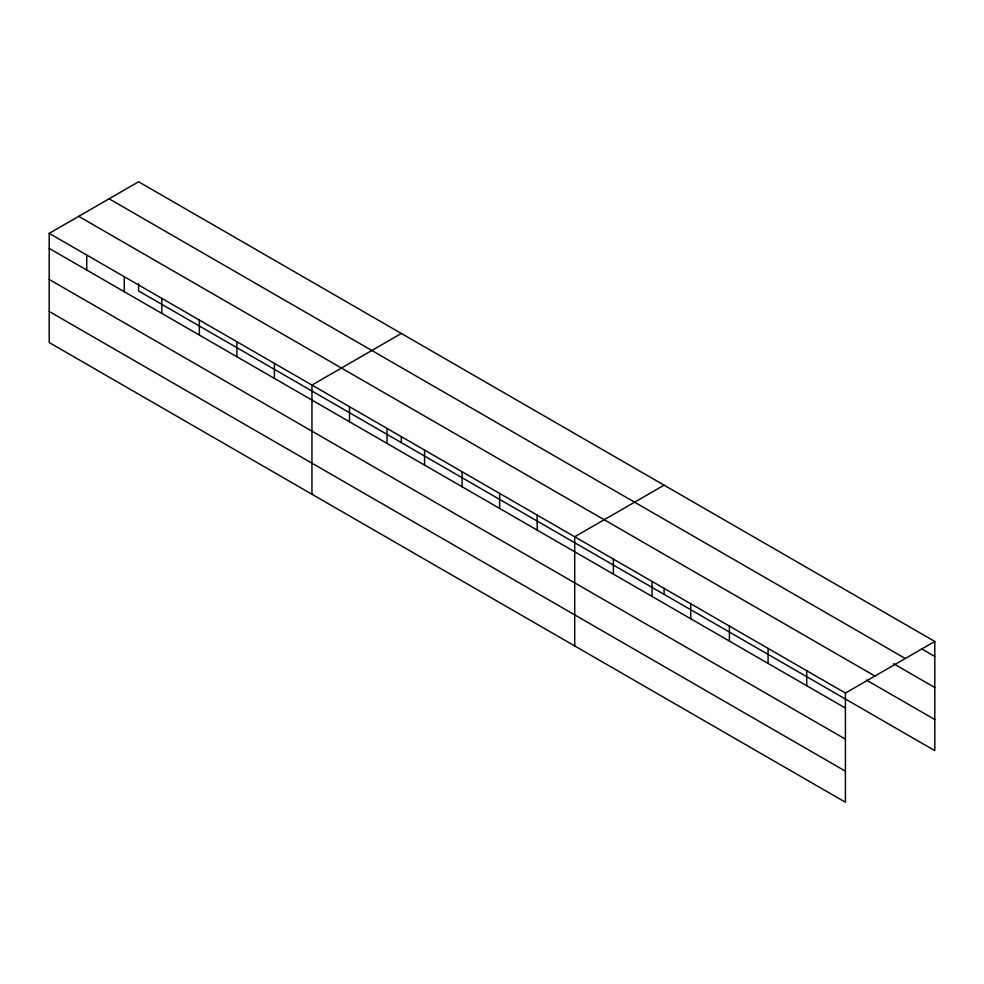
<?xml version="1.0" encoding="UTF-8"?>
<svg xmlns="http://www.w3.org/2000/svg" width="984" height="984" viewBox="0 0 984 984"><rect width="100%" height="100%" fill="white"/><g stroke="black" fill="none" stroke-linecap="round" stroke-linejoin="round"><path stroke-width="1.48" d="M845.416 739.144L845.416 693.068L49.2 233.368L49.2 342.543L845.416 802.231L845.416 739.144L49.2 279.444M138.584 283.54L138.584 290.932L934.8 750.632L934.8 641.457L138.584 181.769L49.2 233.368M401.337 333.465L311.953 385.064L311.953 494.239M664.089 485.161L574.705 536.772L574.705 645.934M845.416 693.068L934.8 641.457M921.91 649.022L934.8 656.463M109.089 198.793L905.305 658.493M893.546 663.72L934.8 687.533M78.695 216.345L874.911 676.033M866.474 680.104L934.8 719.55M49.2 248.374L845.416 708.062M49.2 311.461L845.416 771.161M806.745 670.731L806.745 685.737M768.074 648.407L768.074 663.413M729.402 626.082L729.402 641.076M690.731 603.745L690.731 618.751M664.089 588.42L664.089 594.336M652.048 581.421L652.048 596.427M613.376 559.096L613.376 574.09M537.166 515.099L537.166 530.093M499.638 493.427L499.638 508.421M462.099 471.754L462.099 486.748M424.559 450.082L424.559 465.088M401.337 436.712L401.337 442.64M387.019 428.409L387.019 443.415M349.492 406.736L349.492 421.742M274.413 363.391L274.413 378.397M236.886 341.731L236.886 356.725M199.346 320.058L199.346 335.052M161.806 298.386L161.806 313.379M124.267 276.713L124.267 291.707M86.74 255.04L86.74 270.047"/></g></svg>
